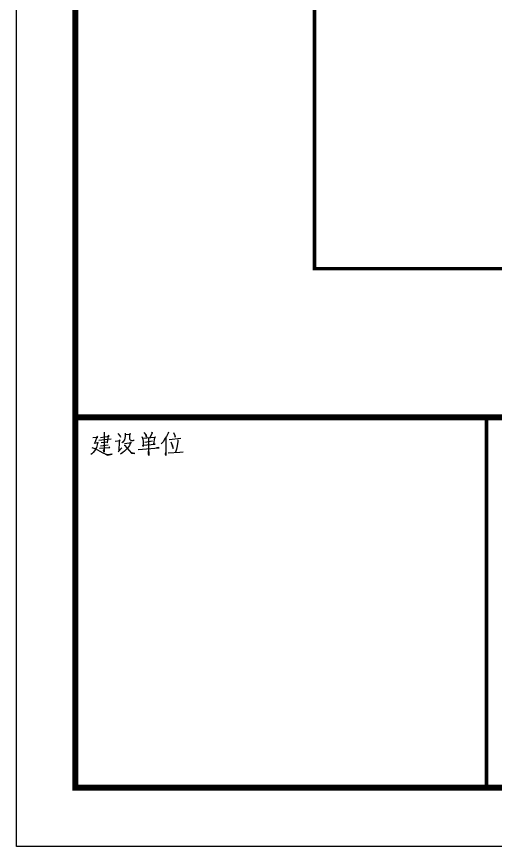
# Model space of a CAD drawing. Extents: x 38883873 to 41204444, y -39183004 to -36939090.
# Drawn here: x 38883873 to 39087629, y -39183004 to -38830063 of the extents above; entities that cross this region are included whole.
import ezdxf

# ---------------------------------------------------------------- set-up
doc = ezdxf.new("R2010")
doc.units = 0
doc.header["$LTSCALE"] = 1000
doc.header["$MEASUREMENT"] = 0
doc.layers.add('PUB_TITLE', color=7, linetype='CONTINUOUS')
doc.layers.add('华谏图框', color=4, linetype='CONTINUOUS')

# ---------------------------------------------------------------- blocks, each defined once
blk = doc.blocks.new('A$C16C00C38')
at = {"layer": '华谏图框'}
for points in [[(31, 306), (117, 315), (104, 321), (98, 296), (63, 202), (57, 208), (126, 224), (120, 230), (107, 180), (94, 135), (79, 107), (63, 82), (38, 50), (16, 28), (0, 16)], [(135, 261), (343, 283)], [(164, 309), (309, 328), (296, 340), (277, 224), (287, 227), (173, 214)], [(224, 397), (227, 375), (224, 57), (217, 79), (224, 107)], [(460, 375), (498, 331), (504, 312)], [(583, 381), (586, 353), (586, 321), (580, 293), (570, 265), (557, 246), (545, 230), (529, 214)], [(589, 356), (674, 362), (668, 372), (658, 346), (658, 324), (658, 306), (658, 283), (661, 274), (668, 265), (680, 261), (696, 258), (718, 258), (731, 261), (740, 268)], [(866, 324), (879, 296), (888, 243), (888, 189), (891, 154), (882, 176), (1096, 192), (1074, 195), (1090, 306), (1099, 312), (1090, 315), (1087, 309), (885, 290)], [(904, 391), (942, 346), (945, 315), (935, 353)], [(980, 293), (983, 113), (986, 25), (986, 0), (980, 22), (983, 72)], [(1033, 400), (1052, 384), (1043, 387), (1002, 299)], [(1320, 400), (1317, 381), (1288, 324), (1266, 293), (1228, 233), (1197, 198)], [(1276, 302), (1276, 0), (1272, 28), (1276, 54)], [(1332, 271), (1534, 296)], [(1408, 391), (1430, 343), (1436, 312), (1433, 337)], [(148, 126), (324, 139), (315, 142), (306, 135)], [(164, 167), (293, 183)], [(413, 243), (498, 255), (485, 268), (482, 243), (479, 76), (463, 63), (529, 129)], [(570, 205), (693, 220), (683, 230), (671, 205), (655, 173), (639, 148), (624, 126), (598, 98), (570, 72), (542, 50), (520, 35), (501, 25)], [(567, 176), (573, 176), (690, 38), (750, 35), (690, 44), (674, 57)], [(920, 230), (1049, 249)], [(1361, 233), (1373, 205), (1389, 167), (1398, 135), (1402, 117), (1402, 142), (1386, 170)], [(1480, 265), (1480, 236), (1468, 164), (1455, 110), (1443, 57)], [(19, 139), (50, 126), (76, 117), (113, 98), (151, 76), (202, 47), (243, 28), (249, 25), (283, 6), (362, 22), (359, 22), (287, 13), (252, 22)], [(806, 101), (1162, 132), (1143, 135), (1118, 129)], [(1317, 47), (1515, 60), (1572, 63)]]:
    blk.add_lwpolyline(points, dxfattribs=at)

msp = doc.modelspace()

# ---------------------------------------------------------------- linework, layer by layer
at = {"layer": 'PUB_TITLE', "linetype": 'Continuous', "const_width": 1500}
msp.add_lwpolyline([(39010623, -38937254), (40242123, -38937254), (40242123, -37206254), (39010623, -37206254)], close=True, dxfattribs=at)
at = {"layer": '华谏图框'}
msp.add_lwpolyline([(38883873, -39183004), (38883873, -37080504), (40368873, -37080504), (40368873, -39183004)], close=True, dxfattribs=at)
at = {"layer": '华谏图框', "const_width": 2500}
msp.add_lwpolyline([(38908873, -39158004), (40343873, -39158004), (40343873, -37143004), (38908873, -37143004)], close=True, dxfattribs=at)
at = {"layer": '华谏图框'}
for points, const_width in [([(40343873, -39000504), (38908873, -39000504)], 2500), ([(39083873, -39000504), (39083873, -39158004)], 1500)]:
    msp.add_lwpolyline(points, dxfattribs=dict(at, const_width=const_width))

# ---------------------------------------------------------------- block references
at = {"layer": '华谏图框', "xscale": 25, "yscale": 25, "zscale": 25}
msp.add_blockref('A$C16C00C38', (38915477, -39016754), dxfattribs=at)
msp.add_blockref('A$C16C00C38', (38915477, -39016754), dxfattribs=at)

doc.saveas('drawing.dxf')
